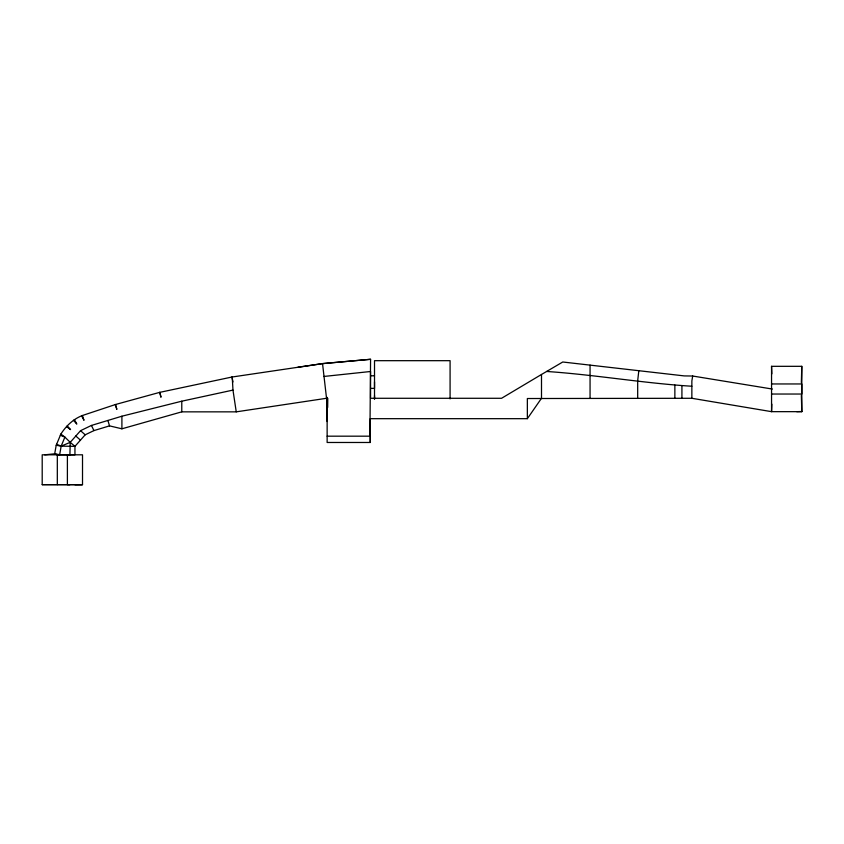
<?xml version="1.0" encoding="UTF-8"?>
<svg xmlns="http://www.w3.org/2000/svg" width="844" height="844" viewBox="0 0 844 844"><rect width="100%" height="100%" fill="white"/><g stroke="black" fill="none" stroke-linecap="round" stroke-linejoin="round"><path stroke-width="1.27" d="M42.2 484.646L42.2 454.81L82.512 454.81L82.512 484.635L42.2 484.646L69.904 484.646M57.318 484.646L57.318 454.81L54.691 453.798L44.721 454.81M327.134 421.515L327.134 398.094M327.134 397.345L327.134 442.478L370.252 442.478L370.252 436.179L327.134 436.179M374.514 399.423L374.514 395.562M374.514 381.868L374.514 388.388L370.558 388.388M232.237 376.983L232.976 390.097L181.776 401.195L121.905 416.208L91.447 425.439L80.549 430.683L70.221 442.34L69.915 454.81L57.318 454.81M801.367 382.617L801.779 366.317L771.553 366.317L771.553 411.661L801.8 411.661L801.779 366.317M771.827 404.128L771.553 411.661L691.858 398.284L527.352 398.526L527.352 418.677L370.252 418.677L370.252 442.478M638.824 370.706L637.684 380.676L637.684 398.284M772.365 389.052L692.681 376.023L691.858 381.003L691.858 398.284M60.863 434.069L56.21 445.263L54.691 453.798L59.66 454.673L61.169 446.138L64.882 437.108L60.863 434.069C66.054 425.967 73.291 419.004 82.395 415.512L115.522 404.498L159.632 392.386L231.931 377.036L322.524 363.627L370.569 359.291L369.915 436.179M327.134 407.43L327.672 407.43L327.788 398.389L326.533 398.284L322.535 363.595L370.569 359.291M527.352 418.677L541.5 398.284L541.5 374.472L562.758 362.002L684.262 375.907L692.681 376.023M326.533 398.284L236.246 411.851L181.776 411.851L121.905 428.805L109.53 425.872L93.927 430.598L85.191 434.808L74.947 446.36L74.947 454.81L67.393 454.8L67.393 484.635L82.512 484.635L74.947 484.709M541.5 374.472L501.568 398.284L370.569 398.284L370.569 371.497L323.737 376.477M56.611 444.271L61.169 446.138L74.947 446.36L70.221 442.34L61.169 446.138L56.21 445.263M297.879 367.267L322.535 363.595M796.747 411.661L801.8 411.524M370.558 375.791L374.514 375.791M771.553 383.957L801.779 383.957L801.8 394.032L771.553 394.032M546.638 371.466C595.157 374.736 643.423 383.229 691.858 386.236M60.325 435.24L64.882 437.108L70.221 442.34M66.539 426.568L70.558 429.607L67.214 425.83M80.549 430.683L85.191 434.808M75.812 436.021L80.465 440.135M73.47 420.301L76.804 424.078L74.451 419.626M81.625 415.839L83.978 420.291L82.395 415.512M91.447 425.439L93.927 430.598M115.269 404.582L116.852 409.361L115.522 404.498M107.895 420.46L109.53 425.872M159.632 392.386L160.972 397.239L159.927 392.323M231.931 377.036L232.976 381.952M232.976 390.097L236.246 411.851M771.553 366.317L771.827 373.903M801.367 395.277L801.8 411.661M327.134 412.727L327.145 413.581L327.124 400.984M681.92 386.236L681.92 398.284M674.862 385.075L674.862 398.284M590.061 365.125L590.061 398.284M450.084 398.906L450.084 360.683L374.514 360.683L374.514 398.189M181.776 401.195L181.776 411.851M121.905 416.208L121.905 428.805"/></g></svg>
